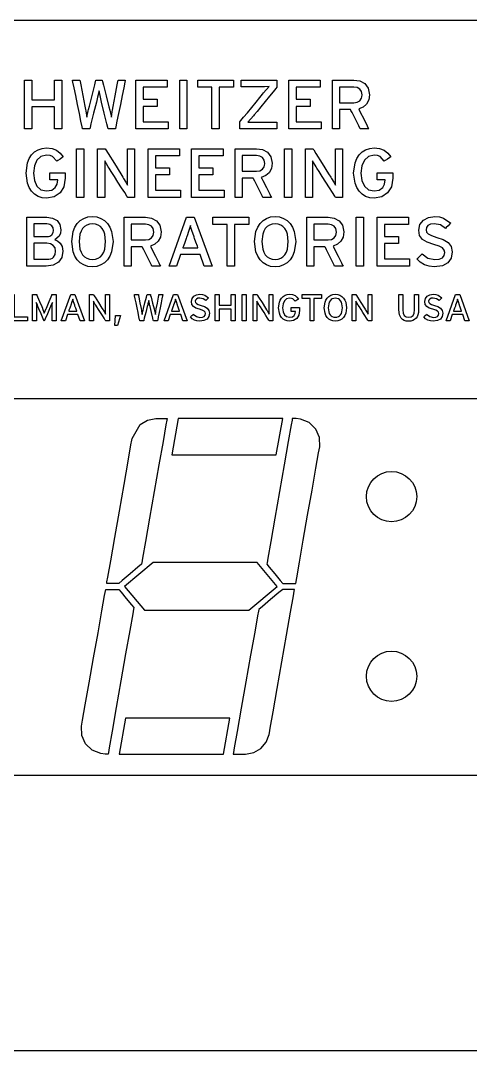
# Model space of a CAD drawing. Extents: x 294.9 to 305.1, y 223.6 to 225.7.
# Drawn here: x 299.188 to 299.939, y 223.973 to 225.693 of the extents above; entities that cross this region are included whole.
import ezdxf

# ---------------------------------------------------------------- set-up
doc = ezdxf.new("R2010")
doc.units = 0
doc.header["$MEASUREMENT"] = 0
doc.layers.get('0').update_dxf_attribs({"linetype": 'CONTINUOUS'})

msp = doc.modelspace()

# ---------------------------------------------------------------- linework, layer by layer
at = {"color": 7}
for points in [[(300.0001, 225.6934), (298.4245, 225.6934), (297.05, 225.6934), (296.0778, 225.6934), (295.8054, 225.6934), (295.7091, 225.6934), (295.6299, 225.6143), (295.6299, 225.3702), (295.6299, 224.8333), (295.6299, 224.2963), (295.6299, 224.0523), (295.7091, 223.9733), (295.8054, 223.9733), (296.0778, 223.9733), (297.05, 223.9733), (298.4245, 223.9733), (300.0001, 223.9733)], [(299.3461, 225.5125), (299.3442, 225.5125), (299.34, 225.5125), (299.3358, 225.5125), (299.3339, 225.5125), (299.3333, 225.5148), (299.3319, 225.5208), (299.3275, 225.5389), (299.3231, 225.557), (299.3217, 225.563), (299.3212, 225.5653), (299.3188, 225.5759), (299.3164, 225.5653), (299.3158, 225.563), (299.3143, 225.557), (299.3098, 225.5389), (299.3052, 225.5208), (299.3038, 225.5148), (299.3032, 225.5125), (299.3013, 225.5125), (299.2972, 225.5125), (299.293, 225.5125), (299.2911, 225.5125), (299.291, 225.5134), (299.2904, 225.516), (299.2885, 225.5253), (299.2859, 225.5383), (299.2828, 225.5533), (299.2798, 225.5683), (299.2771, 225.5813), (299.2752, 225.5906), (299.2747, 225.5932), (299.2745, 225.5941), (299.2764, 225.5941), (299.2806, 225.5941), (299.2848, 225.5941), (299.2867, 225.5941), (299.2872, 225.5919), (299.2883, 225.586), (299.2917, 225.5683), (299.295, 225.5506), (299.2961, 225.5447), (299.2966, 225.5425), (299.2984, 225.5319), (299.3006, 225.5425), (299.3012, 225.5447), (299.3027, 225.5506), (299.3072, 225.5683), (299.3117, 225.586), (299.3131, 225.5919), (299.3137, 225.5941), (299.3153, 225.5941), (299.3189, 225.5941), (299.3226, 225.5941), (299.3242, 225.5941), (299.3248, 225.5918), (299.3263, 225.5858), (299.3308, 225.5677), (299.3354, 225.5496), (299.3369, 225.5436), (299.3374, 225.5413), (299.3395, 225.5319), (299.341, 225.5415), (299.3414, 225.5438), (299.3425, 225.5497), (299.3459, 225.5678), (299.3493, 225.5859), (299.3504, 225.5918), (299.3508, 225.5941), (299.3527, 225.5941), (299.3568, 225.5941), (299.3608, 225.5941), (299.3627, 225.5941), (299.3625, 225.5932), (299.362, 225.5906), (299.3601, 225.5813), (299.3574, 225.5683), (299.3544, 225.5533), (299.3513, 225.5383), (299.3487, 225.5253), (299.3468, 225.516), (299.3463, 225.5134), (299.3461, 225.5125)], [(299.5541, 225.5125), (299.5541, 225.5144), (299.5541, 225.5185), (299.5541, 225.5225), (299.5541, 225.5244), (299.5558, 225.5265), (299.5603, 225.5319), (299.5667, 225.5396), (299.5739, 225.5485), (299.5812, 225.5573), (299.5876, 225.565), (299.5921, 225.5705), (299.5938, 225.5725), (299.6031, 225.5831), (299.5954, 225.5828), (299.5867, 225.5827), (299.5854, 225.5827), (299.5819, 225.5827), (299.5715, 225.5827), (299.5611, 225.5827), (299.5576, 225.5827), (299.5563, 225.5827), (299.5563, 225.5845), (299.5563, 225.5884), (299.5563, 225.5923), (299.5563, 225.5941), (299.5589, 225.5941), (299.5656, 225.5941), (299.5752, 225.5941), (299.5861, 225.5941), (299.5971, 225.5941), (299.6067, 225.5941), (299.6134, 225.5941), (299.616, 225.5941), (299.616, 225.5922), (299.616, 225.5881), (299.616, 225.5841), (299.616, 225.5822), (299.6143, 225.5801), (299.6098, 225.5747), (299.6035, 225.567), (299.5963, 225.5581), (299.5891, 225.5493), (299.5828, 225.5416), (299.5783, 225.5361), (299.5767, 225.5341), (299.5675, 225.5237), (299.5751, 225.5238), (299.5838, 225.5239), (299.5852, 225.5239), (299.5888, 225.5239), (299.5999, 225.5239), (299.611, 225.5239), (299.6146, 225.5239), (299.616, 225.5239), (299.616, 225.5221), (299.616, 225.5182), (299.616, 225.5143), (299.616, 225.5125), (299.6133, 225.5125), (299.6063, 225.5125), (299.5964, 225.5125), (299.585, 225.5125), (299.5737, 225.5125), (299.5638, 225.5125), (299.5568, 225.5125), (299.5541, 225.5125)], [(299.7528, 225.5459), (299.7535, 225.5445), (299.7554, 225.5407), (299.7611, 225.5292), (299.7668, 225.5177), (299.7687, 225.514), (299.7694, 225.5125), (299.7672, 225.5125), (299.7624, 225.5125), (299.7575, 225.5125), (299.7554, 225.5125), (299.7547, 225.5139), (299.7528, 225.5176), (299.7472, 225.5286), (299.7416, 225.5397), (299.7398, 225.5434), (299.7391, 225.5447), (299.7362, 225.5447), (299.7299, 225.5447), (299.7236, 225.5447), (299.7208, 225.5447), (299.7208, 225.5434), (299.7208, 225.5397), (299.7208, 225.5286), (299.7208, 225.5176), (299.7208, 225.5139), (299.7208, 225.5125), (299.7189, 225.5125), (299.7147, 225.5125), (299.7106, 225.5125), (299.7087, 225.5125), (299.7087, 225.5134), (299.7087, 225.516), (299.7087, 225.5253), (299.7087, 225.5383), (299.7087, 225.5533), (299.7087, 225.5683), (299.7087, 225.5813), (299.7087, 225.5906), (299.7087, 225.5932), (299.7087, 225.5941), (299.7103, 225.5941), (299.7143, 225.5941), (299.7266, 225.5941), (299.7389, 225.5941), (299.743, 225.5941), (299.7445, 225.5941), (299.7546, 225.5926), (299.7629, 225.5882), (299.7685, 225.5806), (299.7706, 225.5697), (299.7694, 225.5609), (299.7658, 225.554), (299.7602, 225.549), (299.7528, 225.5459)], [(299.7445, 225.5825), (299.7435, 225.5825), (299.7408, 225.5825), (299.7326, 225.5825), (299.7245, 225.5825), (299.7218, 225.5825), (299.7208, 225.5825), (299.7208, 225.5814), (299.7208, 225.5784), (299.7208, 225.5694), (299.7208, 225.5604), (299.7208, 225.5574), (299.7208, 225.5563), (299.7218, 225.5563), (299.7245, 225.5563), (299.7326, 225.5563), (299.7408, 225.5563), (299.7435, 225.5563), (299.7445, 225.5563), (299.7501, 225.5571), (299.7545, 225.5595), (299.7574, 225.5636), (299.7581, 225.5662), (299.7584, 225.5693), (299.7574, 225.575), (299.7546, 225.5791), (299.7502, 225.5817), (299.7445, 225.5825)], [(299.2313, 225.3967), (299.2238, 225.3975), (299.217, 225.3998), (299.2112, 225.4035), (299.2062, 225.4085), (299.2022, 225.4146), (299.1993, 225.4218), (299.1969, 225.4388), (299.1993, 225.4557), (299.2022, 225.4629), (299.2062, 225.469), (299.2112, 225.474), (299.217, 225.4777), (299.2238, 225.48), (299.2313, 225.4808), (299.2404, 225.4798), (299.248, 225.4769), (299.2541, 225.4721), (299.2589, 225.4656), (299.2573, 225.4645), (299.2536, 225.4622), (299.2499, 225.4598), (299.2483, 225.4588), (299.2413, 225.4662), (299.2369, 225.4679), (299.2313, 225.4684), (299.2218, 225.4664), (299.2149, 225.4605), (299.2107, 225.4511), (299.2093, 225.4388), (299.2107, 225.4264), (299.2149, 225.417), (299.2218, 225.411), (299.2313, 225.4089), (299.2398, 225.4104), (299.2455, 225.4145), (299.2487, 225.4203), (299.2498, 225.4272), (299.2498, 225.4276), (299.2477, 225.4276), (299.2432, 225.4276), (299.2386, 225.4276), (299.2366, 225.4276), (299.2366, 225.4294), (299.2366, 225.4334), (299.2366, 225.4375), (299.2366, 225.4393), (299.2377, 225.4393), (299.2406, 225.4393), (299.2494, 225.4393), (299.2583, 225.4393), (299.2612, 225.4393), (299.2623, 225.4393), (299.2623, 225.4378), (299.2623, 225.4346), (299.2623, 225.4314), (299.2623, 225.43), (299.26, 225.4159), (299.2536, 225.4055), (299.2438, 225.399), (299.2313, 225.3967)], [(299.7786, 225.3967), (299.7711, 225.3975), (299.7643, 225.3998), (299.7584, 225.4035), (299.7535, 225.4085), (299.7495, 225.4146), (299.7466, 225.4218), (299.7442, 225.4388), (299.7466, 225.4557), (299.7495, 225.4629), (299.7535, 225.469), (299.7584, 225.474), (299.7643, 225.4777), (299.7711, 225.48), (299.7786, 225.4808), (299.7877, 225.4798), (299.7953, 225.4769), (299.8015, 225.4721), (299.8062, 225.4656), (299.8045, 225.4645), (299.8009, 225.4622), (299.7972, 225.4598), (299.7955, 225.4588), (299.7886, 225.4662), (299.7842, 225.4679), (299.7786, 225.4684), (299.7691, 225.4664), (299.7622, 225.4605), (299.758, 225.4511), (299.7565, 225.4388), (299.758, 225.4264), (299.7622, 225.417), (299.7691, 225.411), (299.7786, 225.4089), (299.787, 225.4104), (299.7928, 225.4145), (299.796, 225.4203), (299.7971, 225.4272), (299.7971, 225.4276), (299.795, 225.4276), (299.7904, 225.4276), (299.7859, 225.4276), (299.7838, 225.4276), (299.7838, 225.4294), (299.7838, 225.4334), (299.7838, 225.4375), (299.7838, 225.4393), (299.7849, 225.4393), (299.7879, 225.4393), (299.7967, 225.4393), (299.8056, 225.4393), (299.8085, 225.4393), (299.8096, 225.4393), (299.8096, 225.4378), (299.8096, 225.4346), (299.8096, 225.4314), (299.8096, 225.43), (299.8073, 225.4159), (299.8009, 225.4055), (299.7911, 225.399), (299.7786, 225.3967)], [(299.3668, 225.3981), (299.3654, 225.4003), (299.3617, 225.4061), (299.3565, 225.4142), (299.3505, 225.4236), (299.3445, 225.433), (299.3393, 225.4411), (299.3356, 225.4469), (299.3342, 225.4491), (299.3283, 225.4591), (299.3283, 225.4555), (299.3283, 225.4502), (299.3283, 225.4403), (299.3283, 225.4385), (299.3283, 225.4337), (299.3283, 225.4192), (299.3283, 225.4047), (299.3283, 225.3999), (299.3283, 225.3981), (299.3264, 225.3981), (299.3223, 225.3981), (299.3183, 225.3981), (299.3164, 225.3981), (299.3164, 225.399), (299.3164, 225.4016), (299.3164, 225.4108), (299.3164, 225.4238), (299.3164, 225.4388), (299.3164, 225.4537), (299.3164, 225.4667), (299.3164, 225.476), (299.3164, 225.4786), (299.3164, 225.4795), (299.3184, 225.4795), (299.3227, 225.4795), (299.327, 225.4795), (299.329, 225.4795), (299.3303, 225.4773), (299.3338, 225.4717), (299.3444, 225.4546), (299.355, 225.4376), (299.3585, 225.4319), (299.3598, 225.4298), (299.3636, 225.4235), (299.3666, 225.4183), (299.3666, 225.4219), (299.3665, 225.4273), (299.3664, 225.4374), (299.3664, 225.4392), (299.3664, 225.444), (299.3664, 225.4584), (299.3664, 225.4729), (299.3664, 225.4777), (299.3664, 225.4795), (299.3683, 225.4795), (299.3724, 225.4795), (299.3764, 225.4795), (299.3783, 225.4795), (299.3783, 225.4786), (299.3783, 225.476), (299.3783, 225.4667), (299.3783, 225.4537), (299.3783, 225.4388), (299.3783, 225.4238), (299.3783, 225.4108), (299.3783, 225.4016), (299.3783, 225.399), (299.3783, 225.3981), (299.3765, 225.3981), (299.3725, 225.3981), (299.3686, 225.3981), (299.3668, 225.3981)], [(299.59, 225.4313), (299.5908, 225.4299), (299.5927, 225.4261), (299.5984, 225.4147), (299.6042, 225.4033), (299.6061, 225.3995), (299.6068, 225.3981), (299.6046, 225.3981), (299.5997, 225.3981), (299.5948, 225.3981), (299.5926, 225.3981), (299.5919, 225.3995), (299.5901, 225.4031), (299.5845, 225.4142), (299.579, 225.4253), (299.5772, 225.4289), (299.5765, 225.4303), (299.5736, 225.4303), (299.5673, 225.4303), (299.561, 225.4303), (299.5582, 225.4303), (299.5582, 225.4289), (299.5582, 225.4253), (299.5582, 225.4142), (299.5582, 225.4031), (299.5582, 225.3995), (299.5582, 225.3981), (299.5563, 225.3981), (299.5522, 225.3981), (299.548, 225.3981), (299.5461, 225.3981), (299.5461, 225.399), (299.5461, 225.4016), (299.5461, 225.4108), (299.5461, 225.4238), (299.5461, 225.4388), (299.5461, 225.4537), (299.5461, 225.4667), (299.5461, 225.476), (299.5461, 225.4786), (299.5461, 225.4795), (299.5477, 225.4795), (299.5517, 225.4795), (299.564, 225.4795), (299.5763, 225.4795), (299.5804, 225.4795), (299.5819, 225.4795), (299.5919, 225.478), (299.6002, 225.4736), (299.6059, 225.4659), (299.608, 225.4551), (299.6068, 225.4463), (299.6032, 225.4394), (299.5976, 225.4344), (299.59, 225.4313)], [(299.5819, 225.4679), (299.5809, 225.4679), (299.5782, 225.4679), (299.57, 225.4679), (299.5619, 225.4679), (299.5592, 225.4679), (299.5582, 225.4679), (299.5582, 225.4668), (299.5582, 225.4639), (299.5582, 225.4549), (299.5582, 225.4459), (299.5582, 225.4429), (299.5582, 225.4418), (299.5592, 225.4418), (299.5619, 225.4418), (299.57, 225.4418), (299.5782, 225.4418), (299.5809, 225.4418), (299.5819, 225.4418), (299.5875, 225.4426), (299.5918, 225.445), (299.5946, 225.449), (299.5954, 225.4516), (299.5956, 225.4547), (299.5946, 225.4604), (299.5918, 225.4645), (299.5875, 225.4671), (299.5819, 225.4679)], [(299.714, 225.3981), (299.7126, 225.4003), (299.7089, 225.4061), (299.7037, 225.4142), (299.6978, 225.4236), (299.6918, 225.433), (299.6867, 225.4411), (299.683, 225.4469), (299.6816, 225.4491), (299.6755, 225.4591), (299.6755, 225.4555), (299.6756, 225.4502), (299.6757, 225.4403), (299.6757, 225.4385), (299.6757, 225.4337), (299.6757, 225.4192), (299.6757, 225.4047), (299.6757, 225.3999), (299.6757, 225.3981), (299.6738, 225.3981), (299.6697, 225.3981), (299.6657, 225.3981), (299.6638, 225.3981), (299.6638, 225.399), (299.6638, 225.4016), (299.6638, 225.4108), (299.6638, 225.4238), (299.6638, 225.4388), (299.6638, 225.4537), (299.6638, 225.4667), (299.6638, 225.476), (299.6638, 225.4786), (299.6638, 225.4795), (299.6657, 225.4795), (299.67, 225.4795), (299.6742, 225.4795), (299.6762, 225.4795), (299.6775, 225.4773), (299.681, 225.4717), (299.6917, 225.4546), (299.7024, 225.4376), (299.7059, 225.4319), (299.7072, 225.4298), (299.7109, 225.4235), (299.714, 225.4183), (299.714, 225.4219), (299.7139, 225.4273), (299.7138, 225.4374), (299.7138, 225.4392), (299.7138, 225.444), (299.7138, 225.4584), (299.7138, 225.4729), (299.7138, 225.4777), (299.7138, 225.4795), (299.7157, 225.4795), (299.7197, 225.4795), (299.7238, 225.4795), (299.7257, 225.4795), (299.7257, 225.4786), (299.7257, 225.476), (299.7257, 225.4667), (299.7257, 225.4537), (299.7257, 225.4388), (299.7257, 225.4238), (299.7257, 225.4108), (299.7257, 225.4016), (299.7257, 225.399), (299.7257, 225.3981), (299.7239, 225.3981), (299.7198, 225.3981), (299.7158, 225.3981), (299.714, 225.3981)], [(299.2304, 225.2835), (299.2291, 225.2835), (299.2254, 225.2835), (299.2143, 225.2835), (299.2031, 225.2835), (299.1995, 225.2835), (299.1981, 225.2835), (299.1981, 225.2844), (299.1981, 225.287), (299.1981, 225.2962), (299.1981, 225.3092), (299.1981, 225.3242), (299.1981, 225.3391), (299.1981, 225.3521), (299.1981, 225.3614), (299.1981, 225.3639), (299.1981, 225.3649), (299.1995, 225.3649), (299.2033, 225.3649), (299.2149, 225.3649), (299.2264, 225.3649), (299.2302, 225.3649), (299.2316, 225.3649), (299.2413, 225.3635), (299.2487, 225.3594), (299.2534, 225.3528), (299.255, 225.3437), (299.2543, 225.3381), (299.2521, 225.3336), (299.2447, 225.3274), (299.2496, 225.3253), (299.254, 225.3215), (299.2572, 225.3159), (299.2584, 225.3084), (299.2566, 225.2976), (299.2511, 225.2898), (299.2423, 225.2851), (299.2304, 225.2835)], [(299.3076, 225.2821), (299.3001, 225.2829), (299.2933, 225.2852), (299.2875, 225.2889), (299.2825, 225.2939), (299.2785, 225.3001), (299.2756, 225.3072), (299.2732, 225.3242), (299.2756, 225.3411), (299.2785, 225.3483), (299.2825, 225.3544), (299.2875, 225.3594), (299.2933, 225.3631), (299.3001, 225.3654), (299.3076, 225.3662), (299.3152, 225.3654), (299.3219, 225.3631), (299.3278, 225.3594), (299.3328, 225.3544), (299.3368, 225.3483), (299.3398, 225.3411), (299.3422, 225.3242), (299.3398, 225.3072), (299.3368, 225.3001), (299.3328, 225.2939), (299.3278, 225.2889), (299.3219, 225.2852), (299.3152, 225.2829), (299.3076, 225.2821)], [(299.4047, 225.3167), (299.4055, 225.3153), (299.4073, 225.3115), (299.413, 225.3001), (299.4188, 225.2887), (299.4206, 225.2849), (299.4214, 225.2835), (299.4192, 225.2835), (299.4143, 225.2835), (299.4095, 225.2835), (299.4073, 225.2835), (299.4066, 225.2849), (299.4047, 225.2885), (299.3991, 225.2996), (299.3935, 225.3107), (299.3917, 225.3143), (299.391, 225.3157), (299.3881, 225.3157), (299.3818, 225.3157), (299.3756, 225.3157), (299.3727, 225.3157), (299.3727, 225.3143), (299.3727, 225.3107), (299.3727, 225.2996), (299.3727, 225.2885), (299.3727, 225.2849), (299.3727, 225.2835), (299.3708, 225.2835), (299.3667, 225.2835), (299.3625, 225.2835), (299.3607, 225.2835), (299.3607, 225.2844), (299.3607, 225.287), (299.3607, 225.2962), (299.3607, 225.3092), (299.3607, 225.3242), (299.3607, 225.3391), (299.3607, 225.3521), (299.3607, 225.3614), (299.3607, 225.3639), (299.3607, 225.3649), (299.3622, 225.3649), (299.3662, 225.3649), (299.3785, 225.3649), (299.3908, 225.3649), (299.3949, 225.3649), (299.3964, 225.3649), (299.4064, 225.3634), (299.4148, 225.359), (299.4204, 225.3515), (299.4225, 225.3406), (299.4213, 225.3318), (299.4178, 225.3248), (299.4122, 225.3198), (299.4047, 225.3167)], [(299.6129, 225.2821), (299.6054, 225.2829), (299.5987, 225.2852), (299.5928, 225.2889), (299.5878, 225.2939), (299.5839, 225.3001), (299.5809, 225.3072), (299.5785, 225.3242), (299.5809, 225.3411), (299.5839, 225.3483), (299.5878, 225.3544), (299.5928, 225.3594), (299.5987, 225.3631), (299.6054, 225.3654), (299.6129, 225.3662), (299.6205, 225.3654), (299.6273, 225.3631), (299.6332, 225.3594), (299.6382, 225.3544), (299.6422, 225.3483), (299.6451, 225.3411), (299.6475, 225.3242), (299.6451, 225.3072), (299.6422, 225.3001), (299.6382, 225.2939), (299.6332, 225.2889), (299.6273, 225.2852), (299.6205, 225.2829), (299.6129, 225.2821)], [(299.7099, 225.3167), (299.7106, 225.3153), (299.7125, 225.3115), (299.7182, 225.3001), (299.7239, 225.2887), (299.7258, 225.2849), (299.7265, 225.2835), (299.7243, 225.2835), (299.7195, 225.2835), (299.7147, 225.2835), (299.7125, 225.2835), (299.7118, 225.2849), (299.7099, 225.2885), (299.7044, 225.2996), (299.6989, 225.3107), (299.697, 225.3143), (299.6964, 225.3157), (299.6935, 225.3157), (299.6872, 225.3157), (299.6809, 225.3157), (299.678, 225.3157), (299.678, 225.3143), (299.678, 225.3107), (299.678, 225.2996), (299.678, 225.2885), (299.678, 225.2849), (299.678, 225.2835), (299.6762, 225.2835), (299.672, 225.2835), (299.6679, 225.2835), (299.666, 225.2835), (299.666, 225.2844), (299.666, 225.287), (299.666, 225.2962), (299.666, 225.3092), (299.666, 225.3242), (299.666, 225.3391), (299.666, 225.3521), (299.666, 225.3614), (299.666, 225.3639), (299.666, 225.3649), (299.6675, 225.3649), (299.6716, 225.3649), (299.6839, 225.3649), (299.6962, 225.3649), (299.7002, 225.3649), (299.7018, 225.3649), (299.7118, 225.3634), (299.7201, 225.359), (299.7258, 225.3515), (299.7279, 225.3406), (299.7266, 225.3318), (299.723, 225.3248), (299.7174, 225.3198), (299.7099, 225.3167)], [(299.8789, 225.2821), (299.8704, 225.2831), (299.8626, 225.2857), (299.8557, 225.2899), (299.85, 225.2953), (299.8513, 225.2967), (299.8544, 225.2996), (299.8574, 225.3025), (299.8588, 225.3038), (299.8685, 225.2968), (299.88, 225.2942), (299.8874, 225.2949), (299.8926, 225.2971), (299.8957, 225.3008), (299.8967, 225.306), (299.8958, 225.3102), (299.8927, 225.3136), (299.887, 225.3166), (299.8784, 225.3196), (299.8672, 225.3234), (299.8592, 225.328), (299.8545, 225.3343), (299.853, 225.3435), (299.8551, 225.353), (299.8608, 225.3601), (299.8693, 225.3646), (299.8798, 225.3662), (299.8876, 225.3655), (299.8946, 225.3633), (299.9064, 225.355), (299.9051, 225.3537), (299.9021, 225.3507), (299.8991, 225.3477), (299.8978, 225.3464), (299.8894, 225.3522), (299.8789, 225.3542), (299.8727, 225.3534), (299.8685, 225.3512), (299.866, 225.348), (299.8652, 225.344), (299.866, 225.3402), (299.8688, 225.3371), (299.8743, 225.3343), (299.883, 225.3313), (299.8939, 225.3275), (299.9021, 225.3228), (299.9073, 225.3162), (299.9091, 225.3069), (299.9073, 225.2968), (299.9019, 225.289), (299.8925, 225.2839), (299.8789, 225.2821)], [(299.2315, 225.3537), (299.2305, 225.3537), (299.228, 225.3537), (299.2205, 225.3537), (299.213, 225.3537), (299.2105, 225.3537), (299.2096, 225.3537), (299.2096, 225.3528), (299.2096, 225.3504), (299.2096, 225.3432), (299.2096, 225.3359), (299.2096, 225.3335), (299.2096, 225.3326), (299.2105, 225.3326), (299.213, 225.3326), (299.2205, 225.3326), (299.228, 225.3326), (299.2305, 225.3326), (299.2315, 225.3326), (299.2343, 225.3329), (299.2367, 225.3335), (299.2402, 225.3358), (299.2422, 225.3392), (299.2428, 225.343), (299.2422, 225.3472), (299.2402, 225.3506), (299.2367, 225.3529), (299.2343, 225.3535), (299.2315, 225.3537)], [(299.3076, 225.354), (299.3026, 225.3535), (299.2982, 225.3519), (299.2944, 225.3494), (299.2913, 225.346), (299.2888, 225.3417), (299.287, 225.3366), (299.2855, 225.3242), (299.287, 225.3118), (299.2888, 225.3067), (299.2913, 225.3024), (299.2944, 225.2989), (299.2982, 225.2964), (299.3026, 225.2949), (299.3076, 225.2943), (299.3127, 225.2949), (299.3171, 225.2964), (299.321, 225.2989), (299.3241, 225.3024), (299.3266, 225.3067), (299.3284, 225.3118), (299.3298, 225.3242), (299.3284, 225.3366), (299.3266, 225.3417), (299.3241, 225.346), (299.321, 225.3494), (299.3171, 225.3519), (299.3127, 225.3535), (299.3076, 225.354)], [(299.3964, 225.3533), (299.3954, 225.3533), (299.3927, 225.3533), (299.3846, 225.3533), (299.3764, 225.3533), (299.3737, 225.3533), (299.3727, 225.3533), (299.3727, 225.3522), (299.3727, 225.3492), (299.3727, 225.3403), (299.3727, 225.3313), (299.3727, 225.3283), (299.3727, 225.3272), (299.3737, 225.3272), (299.3764, 225.3272), (299.3846, 225.3272), (299.3927, 225.3272), (299.3954, 225.3272), (299.3964, 225.3272), (299.402, 225.328), (299.4063, 225.3304), (299.4092, 225.3344), (299.4099, 225.3371), (299.4102, 225.3403), (299.4092, 225.3459), (299.4064, 225.35), (299.4021, 225.3525), (299.3964, 225.3533)], [(299.4775, 225.3325), (299.474, 225.3427), (299.4724, 225.3476), (299.4714, 225.3511), (299.4703, 225.3476), (299.4688, 225.3427), (299.4654, 225.3323), (299.4651, 225.3315), (299.4644, 225.3294), (299.4621, 225.323), (299.4599, 225.3166), (299.4591, 225.3145), (299.4588, 225.3137), (299.4599, 225.3137), (299.4628, 225.3137), (299.4715, 225.3137), (299.4801, 225.3137), (299.483, 225.3137), (299.4841, 225.3137), (299.4838, 225.3145), (299.4831, 225.3166), (299.4808, 225.3231), (299.4785, 225.3295), (299.4778, 225.3317), (299.4775, 225.3325)], [(299.6129, 225.354), (299.6079, 225.3535), (299.6035, 225.3519), (299.5997, 225.3494), (299.5966, 225.346), (299.5941, 225.3417), (299.5923, 225.3366), (299.5909, 225.3242), (299.5923, 225.3118), (299.5941, 225.3067), (299.5966, 225.3024), (299.5997, 225.2989), (299.6035, 225.2964), (299.6079, 225.2949), (299.6129, 225.2943), (299.618, 225.2949), (299.6224, 225.2964), (299.6262, 225.2989), (299.6293, 225.3024), (299.6318, 225.3067), (299.6335, 225.3118), (299.635, 225.3242), (299.6335, 225.3366), (299.6318, 225.3417), (299.6293, 225.346), (299.6262, 225.3494), (299.6224, 225.3519), (299.618, 225.3535), (299.6129, 225.354)], [(299.7018, 225.3533), (299.7008, 225.3533), (299.6981, 225.3533), (299.6899, 225.3533), (299.6817, 225.3533), (299.6791, 225.3533), (299.678, 225.3533), (299.678, 225.3522), (299.678, 225.3492), (299.678, 225.3403), (299.678, 225.3313), (299.678, 225.3283), (299.678, 225.3272), (299.6791, 225.3272), (299.6817, 225.3272), (299.6899, 225.3272), (299.6981, 225.3272), (299.7008, 225.3272), (299.7018, 225.3272), (299.7074, 225.328), (299.7117, 225.3304), (299.7145, 225.3344), (299.7153, 225.3371), (299.7155, 225.3403), (299.7145, 225.3459), (299.7117, 225.35), (299.7074, 225.3525), (299.7018, 225.3533)], [(299.2318, 225.3216), (299.2309, 225.3216), (299.2283, 225.3216), (299.2207, 225.3216), (299.2131, 225.3216), (299.2105, 225.3216), (299.2096, 225.3216), (299.2096, 225.3205), (299.2096, 225.3174), (299.2096, 225.3131), (299.2096, 225.3081), (299.2096, 225.3032), (299.2096, 225.2989), (299.2096, 225.2958), (299.2096, 225.2947), (299.2105, 225.2947), (299.213, 225.2947), (299.2205, 225.2947), (299.228, 225.2947), (299.2305, 225.2947), (299.2315, 225.2947), (299.2352, 225.2949), (299.2383, 225.2956), (299.2408, 225.2968), (299.2428, 225.2984), (299.2454, 225.3026), (299.2462, 225.3081), (299.2453, 225.3138), (299.2424, 225.318), (299.2379, 225.3207), (299.2318, 225.3216)], [(299.2406, 225.1919), (299.2406, 225.1929), (299.2406, 225.1955), (299.2406, 225.2035), (299.2406, 225.2114), (299.2406, 225.214), (299.2406, 225.215), (299.2406, 225.2194), (299.2408, 225.2228), (299.2395, 225.2197), (299.2379, 225.2158), (299.2374, 225.2148), (299.2362, 225.212), (299.2326, 225.2035), (299.2289, 225.1951), (299.2277, 225.1923), (299.2272, 225.1912), (299.2268, 225.1923), (299.2256, 225.1951), (299.222, 225.2035), (299.2184, 225.212), (299.2172, 225.2148), (299.2167, 225.2158), (299.2152, 225.2197), (299.214, 225.2228), (299.2141, 225.2194), (299.2142, 225.215), (299.2142, 225.214), (299.2142, 225.2114), (299.2142, 225.2035), (299.2142, 225.1955), (299.2142, 225.1929), (299.2142, 225.1919), (299.2132, 225.1919), (299.211, 225.1919), (299.2089, 225.1919), (299.2079, 225.1919), (299.2079, 225.1924), (299.2079, 225.1938), (299.2079, 225.1988), (299.2079, 225.2058), (299.2079, 225.2138), (299.2079, 225.2218), (299.2079, 225.2288), (299.2079, 225.2338), (299.2079, 225.2352), (299.2079, 225.2357), (299.209, 225.2357), (299.2113, 225.2357), (299.2136, 225.2357), (299.2147, 225.2357), (299.2151, 225.2347), (299.2162, 225.232), (299.2196, 225.224), (299.223, 225.2159), (299.2241, 225.2133), (299.2245, 225.2123), (299.2274, 225.2048), (299.2304, 225.2123), (299.2309, 225.2133), (299.232, 225.2159), (299.2353, 225.224), (299.2386, 225.232), (299.2397, 225.2347), (299.2401, 225.2357), (299.2412, 225.2357), (299.2436, 225.2357), (299.246, 225.2357), (299.2471, 225.2357), (299.2471, 225.2352), (299.2471, 225.2338), (299.2471, 225.2288), (299.2471, 225.2218), (299.2471, 225.2138), (299.2471, 225.2058), (299.2471, 225.1988), (299.2471, 225.1938), (299.2471, 225.1924), (299.2471, 225.1919), (299.2461, 225.1919), (299.2438, 225.1919), (299.2416, 225.1919), (299.2406, 225.1919)], [(299.2781, 225.2182), (299.2762, 225.2237), (299.2754, 225.2263), (299.2749, 225.2282), (299.2743, 225.2263), (299.2734, 225.2237), (299.2716, 225.2182), (299.2715, 225.2178), (299.2711, 225.2166), (299.2699, 225.2132), (299.2686, 225.2098), (299.2682, 225.2086), (299.2681, 225.2082), (299.2687, 225.2082), (299.2702, 225.2082), (299.2749, 225.2082), (299.2795, 225.2082), (299.2811, 225.2082), (299.2817, 225.2082), (299.2815, 225.2086), (299.2811, 225.2098), (299.2799, 225.2132), (299.2786, 225.2166), (299.2782, 225.2178), (299.2781, 225.2182)], [(299.33, 225.1919), (299.3292, 225.1931), (299.3272, 225.1962), (299.3244, 225.2006), (299.3212, 225.2057), (299.318, 225.2107), (299.3152, 225.2151), (299.3133, 225.2182), (299.3125, 225.2194), (299.3093, 225.2246), (299.3093, 225.2228), (299.3093, 225.22), (299.3093, 225.2146), (299.3093, 225.2137), (299.3093, 225.2111), (299.3093, 225.2033), (299.3093, 225.1955), (299.3093, 225.1929), (299.3093, 225.1919), (299.3083, 225.1919), (299.3061, 225.1919), (299.3038, 225.1919), (299.3028, 225.1919), (299.3028, 225.1924), (299.3028, 225.1938), (299.3028, 225.1988), (299.3028, 225.2058), (299.3028, 225.2138), (299.3028, 225.2218), (299.3028, 225.2288), (299.3028, 225.2338), (299.3028, 225.2352), (299.3028, 225.2357), (299.3039, 225.2357), (299.3062, 225.2357), (299.3086, 225.2357), (299.3096, 225.2357), (299.3103, 225.2345), (299.3122, 225.2315), (299.3179, 225.2224), (299.3236, 225.2132), (299.3255, 225.2102), (299.3262, 225.209), (299.3283, 225.2057), (299.3298, 225.2028), (299.3298, 225.2047), (299.3298, 225.2076), (299.3298, 225.2131), (299.3298, 225.2141), (299.3298, 225.2166), (299.3298, 225.2244), (299.3298, 225.2321), (299.3298, 225.2347), (299.3298, 225.2357), (299.3308, 225.2357), (299.333, 225.2357), (299.3352, 225.2357), (299.3362, 225.2357), (299.3362, 225.2352), (299.3362, 225.2338), (299.3362, 225.2288), (299.3362, 225.2218), (299.3362, 225.2138), (299.3362, 225.2058), (299.3362, 225.1988), (299.3362, 225.1938), (299.3362, 225.1924), (299.3362, 225.1919), (299.3353, 225.1919), (299.3331, 225.1919), (299.3309, 225.1919), (299.33, 225.1919)], [(299.4164, 225.1919), (299.4154, 225.1919), (299.4131, 225.1919), (299.4109, 225.1919), (299.4098, 225.1919), (299.4095, 225.1931), (299.4088, 225.1963), (299.4064, 225.206), (299.4041, 225.2157), (299.4033, 225.2189), (299.403, 225.2201), (299.4019, 225.226), (299.4005, 225.2201), (299.4002, 225.2189), (299.3994, 225.2157), (299.3969, 225.206), (299.3945, 225.1963), (299.3937, 225.1931), (299.3934, 225.1919), (299.3924, 225.1919), (299.3902, 225.1919), (299.3879, 225.1919), (299.3869, 225.1919), (299.3868, 225.1924), (299.3865, 225.1938), (299.3855, 225.1988), (299.3841, 225.2058), (299.3824, 225.2138), (299.3808, 225.2218), (299.3794, 225.2288), (299.3783, 225.2338), (299.3781, 225.2352), (299.378, 225.2357), (299.379, 225.2357), (299.3813, 225.2357), (299.3835, 225.2357), (299.3846, 225.2357), (299.3848, 225.2345), (299.3854, 225.2313), (299.3872, 225.2218), (299.389, 225.2123), (299.3896, 225.2092), (299.3898, 225.208), (299.3908, 225.2023), (299.392, 225.208), (299.3923, 225.2092), (299.3931, 225.2123), (299.3955, 225.2218), (299.3979, 225.2313), (299.3987, 225.2345), (299.399, 225.2357), (299.3999, 225.2357), (299.4019, 225.2357), (299.4038, 225.2357), (299.4047, 225.2357), (299.405, 225.2344), (299.4059, 225.2312), (299.4083, 225.2215), (299.4107, 225.2118), (299.4116, 225.2086), (299.4119, 225.2073), (299.4129, 225.2023), (299.4137, 225.2073), (299.4139, 225.2086), (299.4145, 225.2118), (299.4164, 225.2215), (299.4182, 225.2312), (299.4188, 225.2344), (299.419, 225.2357), (299.42, 225.2357), (299.4222, 225.2357), (299.4244, 225.2357), (299.4254, 225.2357), (299.4253, 225.2352), (299.425, 225.2338), (299.424, 225.2288), (299.4226, 225.2218), (299.4209, 225.2138), (299.4193, 225.2058), (299.4178, 225.1988), (299.4168, 225.1938), (299.4165, 225.1924), (299.4164, 225.1919)], [(299.4498, 225.2182), (299.448, 225.2237), (299.4472, 225.2263), (299.4466, 225.2282), (299.446, 225.2263), (299.4452, 225.2237), (299.4434, 225.2182), (299.4432, 225.2178), (299.4428, 225.2166), (299.4416, 225.2132), (299.4404, 225.2098), (299.44, 225.2086), (299.4398, 225.2082), (299.4404, 225.2082), (299.442, 225.2082), (299.4466, 225.2082), (299.4513, 225.2082), (299.4528, 225.2082), (299.4534, 225.2082), (299.4532, 225.2086), (299.4528, 225.2098), (299.4516, 225.2132), (299.4504, 225.2166), (299.45, 225.2178), (299.4498, 225.2182)], [(299.487, 225.1912), (299.4824, 225.1917), (299.4782, 225.1932), (299.4746, 225.1954), (299.4715, 225.1984), (299.4723, 225.1991), (299.4738, 225.2006), (299.4754, 225.2021), (299.4761, 225.2028), (299.4814, 225.1991), (299.4875, 225.1977), (299.4916, 225.1981), (299.4944, 225.1992), (299.4961, 225.2012), (299.4966, 225.204), (299.4961, 225.2062), (299.4944, 225.208), (299.4914, 225.2097), (299.4868, 225.2112), (299.4807, 225.2133), (299.4764, 225.2158), (299.4739, 225.2192), (299.4731, 225.2241), (299.4742, 225.2293), (299.4772, 225.2331), (299.4818, 225.2355), (299.4875, 225.2363), (299.4917, 225.2359), (299.4954, 225.2348), (299.5017, 225.2304), (299.501, 225.2297), (299.4994, 225.228), (299.4979, 225.2264), (299.4971, 225.2257), (299.4927, 225.2289), (299.487, 225.2299), (299.4837, 225.2295), (299.4814, 225.2283), (299.4801, 225.2265), (299.4797, 225.2245), (299.4801, 225.2224), (299.4816, 225.2208), (299.4845, 225.2193), (299.4892, 225.2177), (299.495, 225.2156), (299.4994, 225.213), (299.5023, 225.2094), (299.5032, 225.2045), (299.5023, 225.1991), (299.4993, 225.1949), (299.4942, 225.1922), (299.487, 225.1912)], [(299.6033, 225.1919), (299.6025, 225.1931), (299.6005, 225.1962), (299.5977, 225.2006), (299.5945, 225.2057), (299.5913, 225.2107), (299.5885, 225.2151), (299.5866, 225.2182), (299.5858, 225.2194), (299.5826, 225.2246), (299.5826, 225.2228), (299.5826, 225.22), (299.5826, 225.2146), (299.5826, 225.2137), (299.5826, 225.2111), (299.5826, 225.2033), (299.5826, 225.1955), (299.5826, 225.1929), (299.5826, 225.1919), (299.5816, 225.1919), (299.5795, 225.1919), (299.5773, 225.1919), (299.5763, 225.1919), (299.5763, 225.1924), (299.5763, 225.1938), (299.5763, 225.1988), (299.5763, 225.2058), (299.5763, 225.2138), (299.5763, 225.2218), (299.5763, 225.2288), (299.5763, 225.2338), (299.5763, 225.2352), (299.5763, 225.2357), (299.5773, 225.2357), (299.5796, 225.2357), (299.5819, 225.2357), (299.5829, 225.2357), (299.5836, 225.2345), (299.5855, 225.2315), (299.5912, 225.2224), (299.5969, 225.2132), (299.5988, 225.2102), (299.5995, 225.209), (299.6016, 225.2057), (299.6031, 225.2028), (299.6031, 225.2047), (299.6031, 225.2076), (299.6031, 225.2131), (299.6031, 225.2141), (299.6031, 225.2166), (299.6031, 225.2244), (299.6031, 225.2321), (299.6031, 225.2347), (299.6031, 225.2357), (299.6041, 225.2357), (299.6063, 225.2357), (299.6085, 225.2357), (299.6095, 225.2357), (299.6095, 225.2352), (299.6095, 225.2338), (299.6095, 225.2288), (299.6095, 225.2218), (299.6095, 225.2138), (299.6095, 225.2058), (299.6095, 225.1988), (299.6095, 225.1938), (299.6095, 225.1924), (299.6095, 225.1919), (299.6086, 225.1919), (299.6064, 225.1919), (299.6043, 225.1919), (299.6033, 225.1919)], [(299.6373, 225.1912), (299.6333, 225.1917), (299.6297, 225.1929), (299.6265, 225.1949), (299.6238, 225.1976), (299.6217, 225.2008), (299.6202, 225.2047), (299.6189, 225.2138), (299.6202, 225.2229), (299.6217, 225.2267), (299.6238, 225.23), (299.6265, 225.2327), (299.6297, 225.2347), (299.6333, 225.2359), (299.6373, 225.2363), (299.6423, 225.2358), (299.6463, 225.2342), (299.6496, 225.2317), (299.6521, 225.2282), (299.6512, 225.2276), (299.6493, 225.2264), (299.6474, 225.2252), (299.6465, 225.2246), (299.6427, 225.2285), (299.6403, 225.2294), (299.6373, 225.2297), (299.6323, 225.2286), (299.6286, 225.2254), (299.6263, 225.2204), (299.6255, 225.2138), (299.6263, 225.2072), (299.6286, 225.2021), (299.6323, 225.199), (299.6373, 225.1979), (299.6419, 225.1987), (299.6449, 225.2008), (299.6466, 225.2039), (299.6472, 225.2075), (299.6472, 225.2077), (299.6461, 225.2077), (299.6436, 225.2077), (299.6412, 225.2077), (299.6401, 225.2077), (299.6401, 225.2087), (299.6401, 225.2109), (299.6401, 225.2131), (299.6401, 225.2141), (299.6407, 225.2141), (299.6422, 225.2141), (299.647, 225.2141), (299.6518, 225.2141), (299.6534, 225.2141), (299.654, 225.2141), (299.654, 225.2133), (299.654, 225.2116), (299.654, 225.2098), (299.654, 225.209), (299.6527, 225.2015), (299.6493, 225.1959), (299.644, 225.1925), (299.6373, 225.1912)], [(299.7136, 225.1912), (299.7096, 225.1917), (299.706, 225.1929), (299.7028, 225.1949), (299.7001, 225.1976), (299.698, 225.2008), (299.6965, 225.2047), (299.6952, 225.2138), (299.6965, 225.2229), (299.698, 225.2267), (299.7001, 225.23), (299.7028, 225.2327), (299.706, 225.2347), (299.7096, 225.2359), (299.7136, 225.2363), (299.7177, 225.2359), (299.7213, 225.2347), (299.7245, 225.2327), (299.7272, 225.23), (299.7294, 225.2267), (299.731, 225.2229), (299.7323, 225.2138), (299.731, 225.2047), (299.7294, 225.2008), (299.7272, 225.1976), (299.7245, 225.1949), (299.7213, 225.1929), (299.7177, 225.1917), (299.7136, 225.1912)], [(299.7136, 225.2297), (299.7109, 225.2294), (299.7086, 225.2286), (299.7065, 225.2273), (299.7048, 225.2254), (299.7035, 225.2232), (299.7026, 225.2204), (299.7018, 225.2138), (299.7026, 225.2072), (299.7035, 225.2044), (299.7048, 225.2021), (299.7065, 225.2003), (299.7086, 225.199), (299.7109, 225.1981), (299.7136, 225.1979), (299.7164, 225.1981), (299.7188, 225.199), (299.7208, 225.2003), (299.7225, 225.2021), (299.7238, 225.2044), (299.7248, 225.2072), (299.7255, 225.2138), (299.7248, 225.2204), (299.7238, 225.2232), (299.7225, 225.2254), (299.7208, 225.2273), (299.7188, 225.2286), (299.7164, 225.2294), (299.7136, 225.2297)], [(299.7686, 225.1919), (299.7678, 225.1931), (299.7658, 225.1962), (299.763, 225.2006), (299.7598, 225.2057), (299.7566, 225.2107), (299.7538, 225.2151), (299.7519, 225.2182), (299.7511, 225.2194), (299.7479, 225.2246), (299.7479, 225.2228), (299.7479, 225.22), (299.7479, 225.2146), (299.7479, 225.2137), (299.7479, 225.2111), (299.7479, 225.2033), (299.7479, 225.1955), (299.7479, 225.1929), (299.7479, 225.1919), (299.7469, 225.1919), (299.7448, 225.1919), (299.7426, 225.1919), (299.7416, 225.1919), (299.7416, 225.1924), (299.7416, 225.1938), (299.7416, 225.1988), (299.7416, 225.2058), (299.7416, 225.2138), (299.7416, 225.2218), (299.7416, 225.2288), (299.7416, 225.2338), (299.7416, 225.2352), (299.7416, 225.2357), (299.7427, 225.2357), (299.7449, 225.2357), (299.7472, 225.2357), (299.7482, 225.2357), (299.7489, 225.2345), (299.7508, 225.2315), (299.7565, 225.2224), (299.7622, 225.2132), (299.7641, 225.2102), (299.7648, 225.209), (299.7669, 225.2057), (299.7686, 225.2028), (299.7685, 225.2047), (299.7685, 225.2076), (299.7684, 225.2131), (299.7684, 225.2141), (299.7684, 225.2166), (299.7684, 225.2244), (299.7684, 225.2321), (299.7684, 225.2347), (299.7684, 225.2357), (299.7694, 225.2357), (299.7716, 225.2357), (299.7738, 225.2357), (299.7748, 225.2357), (299.7748, 225.2352), (299.7748, 225.2338), (299.7748, 225.2288), (299.7748, 225.2218), (299.7748, 225.2138), (299.7748, 225.2058), (299.7748, 225.1988), (299.7748, 225.1938), (299.7748, 225.1924), (299.7748, 225.1919), (299.7739, 225.1919), (299.7717, 225.1919), (299.7696, 225.1919), (299.7686, 225.1919)], [(299.8361, 225.1912), (299.8322, 225.1916), (299.8289, 225.1925), (299.8261, 225.1941), (299.8238, 225.1962), (299.8207, 225.2022), (299.8196, 225.2102), (299.8196, 225.2113), (299.8196, 225.2142), (299.8196, 225.2229), (299.8196, 225.2317), (299.8196, 225.2346), (299.8196, 225.2357), (299.8206, 225.2357), (299.8229, 225.2357), (299.8252, 225.2357), (299.8262, 225.2357), (299.8262, 225.2346), (299.8262, 225.2317), (299.8262, 225.223), (299.8262, 225.2143), (299.8262, 225.2115), (299.8262, 225.2104), (299.8269, 225.205), (299.8287, 225.2011), (299.8319, 225.1987), (299.8362, 225.1979), (299.8406, 225.1986), (299.8438, 225.201), (299.8456, 225.2048), (299.8462, 225.2101), (299.8462, 225.2112), (299.8462, 225.2141), (299.8462, 225.2229), (299.8462, 225.2317), (299.8462, 225.2346), (299.8462, 225.2357), (299.8473, 225.2357), (299.8495, 225.2357), (299.8518, 225.2357), (299.8528, 225.2357), (299.8528, 225.2346), (299.8528, 225.2317), (299.8528, 225.2229), (299.8528, 225.2142), (299.8528, 225.2113), (299.8528, 225.2102), (299.8526, 225.2059), (299.8517, 225.202), (299.8504, 225.1988), (299.8485, 225.1961), (299.8461, 225.194), (299.8433, 225.1925), (299.8399, 225.1916), (299.8361, 225.1912)], [(299.8771, 225.1912), (299.8725, 225.1917), (299.8683, 225.1932), (299.8646, 225.1954), (299.8615, 225.1984), (299.8622, 225.1991), (299.8639, 225.2006), (299.8655, 225.2021), (299.8662, 225.2028), (299.8714, 225.1991), (299.8776, 225.1977), (299.8816, 225.1981), (299.8844, 225.1992), (299.886, 225.2012), (299.8866, 225.204), (299.8861, 225.2062), (299.8844, 225.208), (299.8814, 225.2097), (299.8767, 225.2112), (299.8707, 225.2133), (299.8664, 225.2158), (299.8638, 225.2192), (299.863, 225.2241), (299.8641, 225.2293), (299.8672, 225.2331), (299.8718, 225.2355), (299.8774, 225.2363), (299.8816, 225.2359), (299.8854, 225.2348), (299.8918, 225.2304), (299.8911, 225.2297), (299.8895, 225.228), (299.8878, 225.2264), (299.8871, 225.2257), (299.8826, 225.2289), (299.8769, 225.2299), (299.8736, 225.2295), (299.8714, 225.2283), (299.87, 225.2265), (299.8696, 225.2245), (299.8701, 225.2224), (299.8716, 225.2208), (299.8746, 225.2193), (299.8793, 225.2177), (299.885, 225.2156), (299.8894, 225.213), (299.8922, 225.2094), (299.8932, 225.2045), (299.8922, 225.1991), (299.8893, 225.1949), (299.8843, 225.1922), (299.8771, 225.1912)], [(299.9212, 225.2182), (299.9193, 225.2237), (299.9184, 225.2263), (299.9179, 225.2282), (299.9174, 225.2263), (299.9165, 225.2237), (299.9147, 225.2182), (299.9146, 225.2178), (299.9142, 225.2166), (299.9129, 225.2132), (299.9117, 225.2098), (299.9113, 225.2086), (299.9112, 225.2082), (299.9117, 225.2082), (299.9133, 225.2082), (299.9179, 225.2082), (299.9226, 225.2082), (299.9241, 225.2082), (299.9247, 225.2082), (299.9246, 225.2086), (299.9242, 225.2098), (299.9229, 225.2132), (299.9217, 225.2166), (299.9213, 225.2178), (299.9212, 225.2182)], [(300.7145, 224.4324), (299.8174, 224.4324), (299.0348, 224.4324), (298.4813, 224.4324), (298.3262, 224.4324), (298.2713, 224.4324), (298.2213, 224.4822), (298.2213, 224.5651), (298.2213, 224.7473), (298.2213, 224.9295), (298.2213, 225.0124), (298.2713, 225.0622), (298.3262, 225.0622), (298.4813, 225.0622), (299.0348, 225.0622), (299.8174, 225.0622), (300.7145, 225.0622)], [(299.3741, 224.9953), (299.3878, 225.019), (299.3997, 225.026), (299.4137, 225.0285), (299.4324, 225.0285), (299.4319, 225.0258), (299.4305, 225.018), (299.4257, 224.9905), (299.4189, 224.9515), (299.411, 224.9068), (299.4032, 224.8622), (299.3963, 224.8232), (299.3915, 224.7956), (299.3901, 224.7879), (299.3896, 224.7852), (299.3837, 224.7802), (299.3707, 224.7692), (299.3576, 224.7582), (299.3517, 224.7531), (299.3317, 224.7531), (299.3321, 224.7559), (299.3335, 224.7635), (299.3383, 224.791), (299.3451, 224.8298), (299.3529, 224.8742), (299.3606, 224.9186), (299.3674, 224.9574), (299.3722, 224.9848), (299.3736, 224.9925), (299.3741, 224.9953)], [(299.599, 224.7852), (299.6032, 224.7802), (299.6123, 224.7692), (299.6215, 224.7582), (299.6257, 224.7531), (299.6474, 224.7531), (299.6491, 224.7629), (299.6536, 224.7888), (299.6601, 224.8253), (299.6674, 224.8672), (299.6748, 224.909), (299.6813, 224.9456), (299.6858, 224.9714), (299.6875, 224.9812), (299.6872, 224.9971), (299.6809, 225.0111), (299.6699, 225.0219), (299.6552, 225.0276), (299.6484, 225.0285), (299.6418, 225.0285), (299.6413, 225.0258), (299.6399, 225.018), (299.6351, 224.9905), (299.6282, 224.9515), (299.6204, 224.9068), (299.6126, 224.8622), (299.6057, 224.8232), (299.6009, 224.7956), (299.5995, 224.7879), (299.599, 224.7852)], [(299.3769, 224.7131), (299.3764, 224.7104), (299.3751, 224.7026), (299.3702, 224.6749), (299.3633, 224.6357), (299.3554, 224.5907), (299.3475, 224.5458), (299.3406, 224.5066), (299.3357, 224.4788), (299.3344, 224.4711), (299.3339, 224.4683), (299.329, 224.4683), (299.322, 224.469), (299.3073, 224.4747), (299.2963, 224.4853), (299.2901, 224.4993), (299.2896, 224.5151), (299.2914, 224.5249), (299.2959, 224.5507), (299.3024, 224.5873), (299.3098, 224.6291), (299.3172, 224.671), (299.3237, 224.7075), (299.3282, 224.7333), (299.33, 224.7431), (299.3518, 224.7431), (299.3558, 224.7385), (299.3644, 224.7281), (299.373, 224.7178), (299.3769, 224.7131)], [(299.6257, 224.7431), (299.6194, 224.7379), (299.6056, 224.7264), (299.5919, 224.715), (299.5856, 224.7097), (299.5852, 224.707), (299.5838, 224.6994), (299.579, 224.672), (299.5721, 224.6334), (299.5643, 224.589), (299.5564, 224.5447), (299.5496, 224.506), (299.5448, 224.4787), (299.5434, 224.471), (299.5429, 224.4683), (299.5636, 224.4683), (299.5774, 224.4708), (299.5893, 224.4776), (299.5981, 224.4881), (299.6029, 224.5012), (299.6034, 224.5039), (299.6048, 224.5116), (299.6096, 224.539), (299.6164, 224.5778), (299.6242, 224.6222), (299.632, 224.6666), (299.6388, 224.7053), (299.6437, 224.7327), (299.645, 224.7404), (299.6455, 224.7431), (299.6257, 224.7431)]]:
    msp.add_lwpolyline(points, dxfattribs=at)
for points in [[(299.2442, 225.5125), (299.2442, 225.5491), (299.2067, 225.5491), (299.2067, 225.5125), (299.1945, 225.5125), (299.1945, 225.5941), (299.2067, 225.5941), (299.2067, 225.5612), (299.2442, 225.5612), (299.2442, 225.5941), (299.2564, 225.5941), (299.2564, 225.5125)], [(299.3803, 225.5125), (299.3803, 225.5941), (299.4329, 225.5941), (299.4329, 225.5822), (299.3925, 225.5822), (299.3925, 225.562), (299.4159, 225.562), (299.4159, 225.5502), (299.3925, 225.5502), (299.3925, 225.5244), (299.4346, 225.5244), (299.4346, 225.5125)], [(299.4536, 225.5125), (299.4536, 225.5941), (299.4658, 225.5941), (299.4658, 225.5125)], [(299.5195, 225.582), (299.5195, 225.5125), (299.5073, 225.5125), (299.5073, 225.582), (299.4837, 225.582), (299.4837, 225.5941), (299.5433, 225.5941), (299.5433, 225.582)], [(299.636, 225.5125), (299.636, 225.5941), (299.6886, 225.5941), (299.6886, 225.5822), (299.6484, 225.5822), (299.6484, 225.562), (299.6716, 225.562), (299.6716, 225.5502), (299.6484, 225.5502), (299.6484, 225.5244), (299.6902, 225.5244), (299.6902, 225.5125)], [(299.2813, 225.3981), (299.2813, 225.4795), (299.2935, 225.4795), (299.2935, 225.3981)], [(299.4007, 225.3981), (299.4007, 225.4795), (299.4532, 225.4795), (299.4532, 225.4676), (299.4129, 225.4676), (299.4129, 225.4474), (299.4363, 225.4474), (299.4363, 225.4356), (299.4129, 225.4356), (299.4129, 225.41), (299.4549, 225.41), (299.4549, 225.3981)], [(299.4734, 225.3981), (299.4734, 225.4795), (299.526, 225.4795), (299.526, 225.4676), (299.4856, 225.4676), (299.4856, 225.4474), (299.509, 225.4474), (299.509, 225.4356), (299.4856, 225.4356), (299.4856, 225.41), (299.5277, 225.41), (299.5277, 225.3981)], [(299.6285, 225.3981), (299.6285, 225.4795), (299.6409, 225.4795), (299.6409, 225.3981)], [(299.4946, 225.2835), (299.4878, 225.3028), (299.4551, 225.3028), (299.4483, 225.2835), (299.4358, 225.2835), (299.4651, 225.3649), (299.478, 225.3649), (299.5076, 225.2835)], [(299.5451, 225.3528), (299.5451, 225.2835), (299.5329, 225.2835), (299.5329, 225.3528), (299.5092, 225.3528), (299.5092, 225.3649), (299.5689, 225.3649), (299.5689, 225.3528)], [(299.7484, 225.2835), (299.7484, 225.3649), (299.7606, 225.3649), (299.7606, 225.2835)], [(299.7837, 225.2835), (299.7837, 225.3649), (299.8361, 225.3649), (299.8361, 225.353), (299.7959, 225.353), (299.7959, 225.3328), (299.8193, 225.3328), (299.8193, 225.3211), (299.7959, 225.3211), (299.7959, 225.2953), (299.8377, 225.2953), (299.8377, 225.2835)], [(299.1708, 225.1919), (299.1708, 225.2357), (299.1772, 225.2357), (299.1772, 225.1984), (299.1991, 225.1984), (299.1991, 225.1919)], [(299.2872, 225.1919), (299.2835, 225.2023), (299.2661, 225.2023), (299.2625, 225.1919), (299.2557, 225.1919), (299.2715, 225.2357), (299.2784, 225.2357), (299.2944, 225.1919)], [(299.459, 225.1919), (299.4554, 225.2023), (299.4378, 225.2023), (299.4342, 225.1919), (299.4275, 225.1919), (299.4432, 225.2357), (299.4502, 225.2357), (299.4661, 225.1919)], [(299.5397, 225.1919), (299.5397, 225.2116), (299.5195, 225.2116), (299.5195, 225.1919), (299.5131, 225.1919), (299.5131, 225.2357), (299.5195, 225.2357), (299.5195, 225.218), (299.5397, 225.218), (299.5397, 225.2357), (299.5463, 225.2357), (299.5463, 225.1919)], [(299.558, 225.1919), (299.558, 225.2357), (299.5646, 225.2357), (299.5646, 225.1919)], [(299.6779, 225.2292), (299.6779, 225.1919), (299.6714, 225.1919), (299.6714, 225.2292), (299.6585, 225.2292), (299.6585, 225.2357), (299.6906, 225.2357), (299.6906, 225.2292)], [(299.9303, 225.1919), (299.9266, 225.2023), (299.9091, 225.2023), (299.9056, 225.1919), (299.8988, 225.1919), (299.9146, 225.2357), (299.9215, 225.2357), (299.9374, 225.1919)], [(299.3498, 225.184), (299.3452, 225.184), (299.3462, 225.2006), (299.3544, 225.2006)], [(299.6257, 225.0285), (299.4512, 225.0285), (299.4405, 224.9681), (299.615, 224.9681)], [(299.3613, 224.7484), (299.3947, 224.7084), (299.569, 224.7084), (299.6167, 224.7484), (299.5833, 224.7882), (299.409, 224.7882)], [(299.3523, 224.4683), (299.5266, 224.4683), (299.5373, 224.528), (299.363, 224.528)]]:
    msp.add_lwpolyline(points, close=True, dxfattribs=at)
for centre in [(299.8076, 224.8983), (299.8076, 224.5982)]:
    msp.add_circle(centre, 0.042, dxfattribs=at)

doc.saveas('drawing.dxf')
